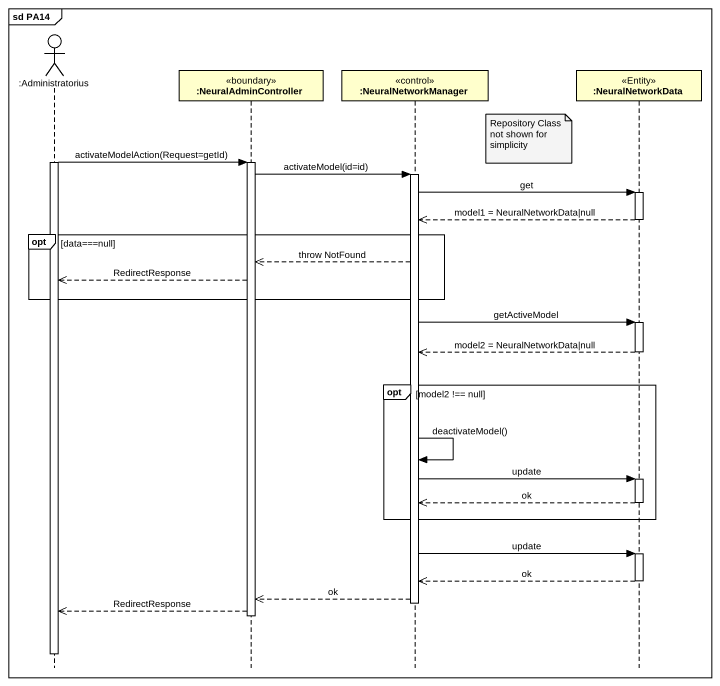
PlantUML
@startuml
mainframe sd PA14
hide footbox
actor ":Administratorius" as Administratorius
participant ":NeuralAdminController" as NeuralAdminController <<boundary>>
participant ":NeuralNetworkManager" as NeuralNetworkManager <<control>>
participant ":NeuralNetworkData" as NeuralNetworkData <<Entity>>

note left of NeuralNetworkData : Repository Class not shown for simplicity
activate Administratorius
Administratorius -> NeuralAdminController : activateModelAction(Request=getId)
activate NeuralAdminController
NeuralAdminController -> NeuralNetworkManager : activateModel(id=id)
activate NeuralNetworkManager
NeuralNetworkManager -> NeuralNetworkData : get
activate NeuralNetworkData
NeuralNetworkData -->> NeuralNetworkManager : model1 = NeuralNetworkData|null
deactivate NeuralNetworkData
opt data===null
  NeuralNetworkManager -->> NeuralAdminController : throw NotFound
  NeuralAdminController -->> Administratorius : RedirectResponse
end
NeuralNetworkManager -> NeuralNetworkData : getActiveModel
activate NeuralNetworkData
NeuralNetworkData -->> NeuralNetworkManager : model2 = NeuralNetworkData|null
deactivate NeuralNetworkData
opt model2 !== null
  NeuralNetworkManager -> NeuralNetworkManager : deactivateModel()
  NeuralNetworkManager -> NeuralNetworkData : update
  activate NeuralNetworkData
  NeuralNetworkData -->> NeuralNetworkManager : ok
  deactivate NeuralNetworkData
end
NeuralNetworkManager -> NeuralNetworkData : update
activate NeuralNetworkData
NeuralNetworkData -->> NeuralNetworkManager : ok
deactivate NeuralNetworkData
NeuralNetworkManager -->> NeuralAdminController : ok
deactivate NeuralNetworkManager
NeuralAdminController -->> Administratorius : RedirectResponse
deactivate NeuralAdminController
deactivate Administratorius
@enduml
